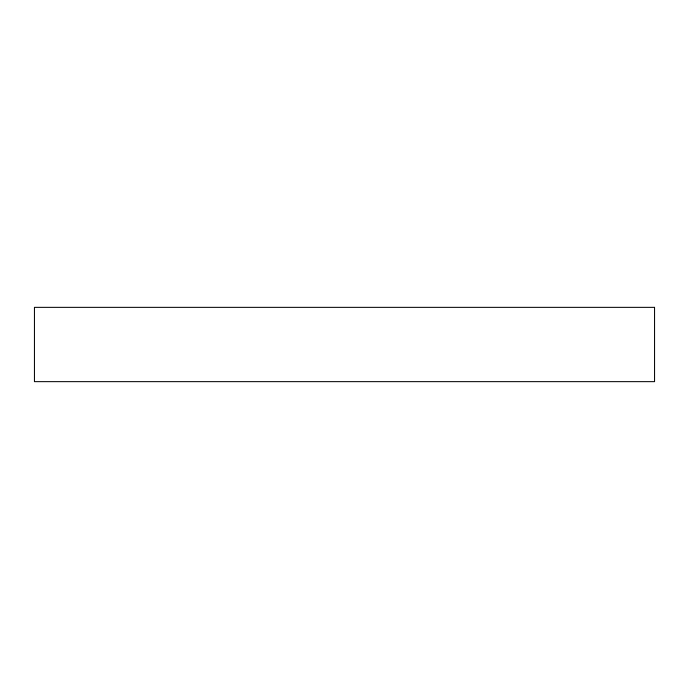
<?xml version="1.0" encoding="UTF-8"?>
<svg xmlns="http://www.w3.org/2000/svg" width="689" height="689" viewBox="0 0 689 689"><rect width="100%" height="100%" fill="white"/><g stroke="black" fill="none" stroke-linecap="round" stroke-linejoin="round"><path stroke-width="1.03" d="M654.55 307.354L34.45 307.354L34.45 381.646L654.55 381.646L654.55 307.354"/></g></svg>
